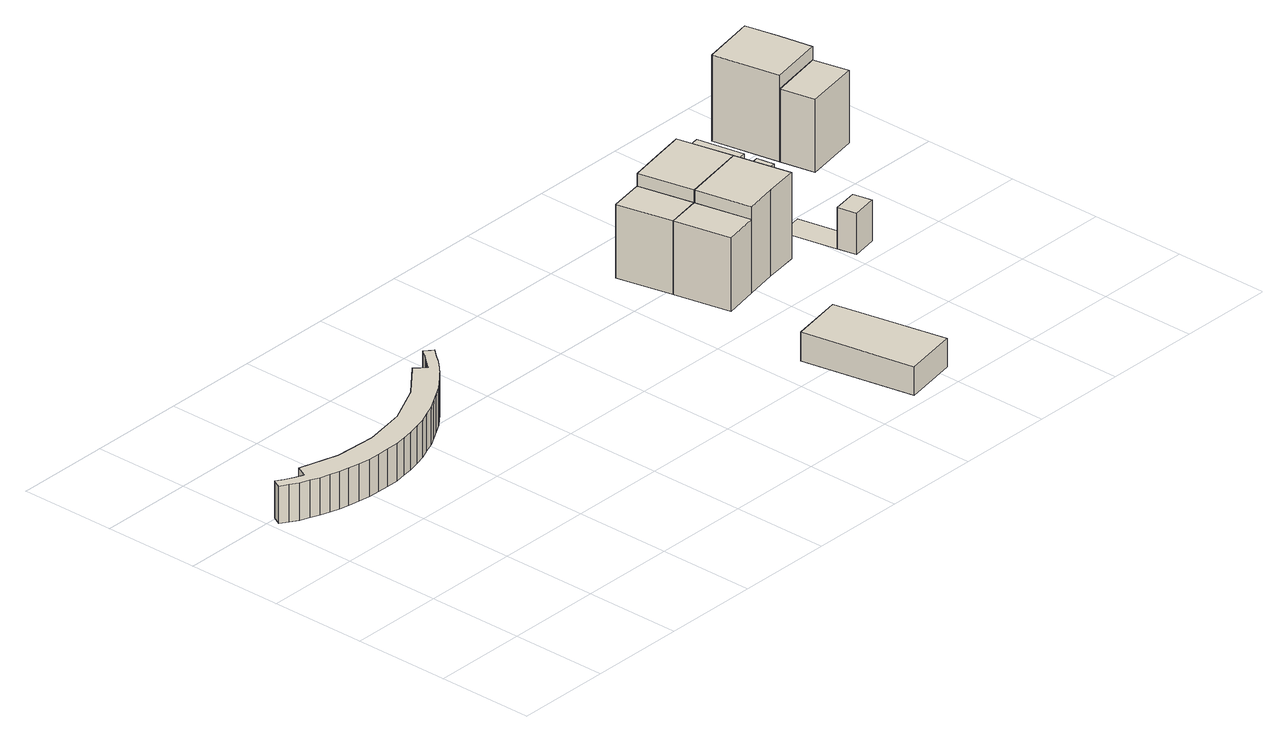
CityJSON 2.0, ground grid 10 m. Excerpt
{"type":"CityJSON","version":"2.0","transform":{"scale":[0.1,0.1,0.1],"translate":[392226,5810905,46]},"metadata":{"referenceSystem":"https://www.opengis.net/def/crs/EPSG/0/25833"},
"CityObjects":{
"building1":{"type":"Building","attributes":{"Gemeindeschluessel":"11000008","BezugspunktDach":"2200","function":"51009_1610","measuredHeight":3.93,"storeysAboveGround":0},"address":[{"country":"Germany","locality":"Berlin"}],"geometry":[{"type":"Solid","lod":"1","boundaries":[[[[0,1,2,3,4,5,6,7,8,9,10,11,12,13,14,15,16,17,18,19,20,21,22,23,24,25,26,27,28,29,30,31,32,33,34,35,36,37,38,39,40,41,42]],[[43,44,45,46,47,48,49,50,51,52,53,54,55,56,57,58,59,60,61,62,63,64,65,66,67,68,69,70,71,72,73,74,75,76,77,78,79,80,81,82,83,84,85]],[[43,85,42,41]],[[44,43,41,40]],[[45,44,40,39]],[[46,45,39,38]],[[47,46,38,37]],[[48,47,37,36]],[[49,48,36,35]],[[50,49,35,34]],[[51,50,34,33]],[[52,51,33,32]],[[53,52,32,31]],[[54,53,31,30]],[[55,54,30,29]],[[56,55,29,28]],[[57,56,28,27]],[[58,57,27,26]],[[59,58,26,25]],[[60,59,25,24]],[[61,60,24,23]],[[62,61,23,22]],[[63,62,22,21]],[[64,63,21,20]],[[65,64,20,19]],[[66,65,19,18]],[[67,66,18,17]],[[68,67,17,16]],[[69,68,16,15]],[[70,69,15,14]],[[71,70,14,13]],[[72,71,13,12]],[[73,72,12,11]],[[74,73,11,10]],[[75,74,10,9]],[[76,75,9,8]],[[77,76,8,7]],[[78,77,7,6]],[[79,78,6,5]],[[80,79,5,4]],[[81,80,4,3]],[[82,81,3,2]],[[83,82,2,1]],[[84,83,1,0]],[[85,84,0,42]]]]}]},
"building2":{"type":"Building","attributes":{"Gemeindeschluessel":"11000008","BezugspunktDach":"2200","function":"31001_2460","measuredHeight":2.98,"storeysAboveGround":1},"address":[{"country":"Germany","locality":"Berlin","thoroughfareNumber":"137 (4)","thoroughfareName":"Mohriner Allee"}],"geometry":[{"type":"Solid","lod":"1","boundaries":[[[[86,87,88,89]],[[90,91,92,93]],[[90,93,89,88]],[[91,90,88,87]],[[92,91,87,86]],[[93,92,86,89]]]]}]},
"building3":{"type":"Building","attributes":{"Gemeindeschluessel":"11000008","function":"31001_1010"},"address":[{"country":"Germany","locality":"Berlin","thoroughfareNumber":"61","thoroughfareName":"An der Neumark"}],"children":["building3-1","building3-2"]},
"building3-1":{"type":"BuildingPart","attributes":{"BezugspunktDach":"2200","measuredHeight":10.4,"storeysAboveGround":3},"parents":["building3"],"geometry":[{"type":"MultiSurface","lod":"1","boundaries":[[[94,95,96,97,98,99]],[[100,101,102,103,104,105]],[[100,105,99,98]],[[101,100,98,97]],[[102,101,97,96]],[[103,102,96,95]],[[104,103,95,94]],[[106,107,94,99]],[[104,107,106,105]]]}]},
"building3-2":{"type":"BuildingPart","attributes":{"BezugspunktDach":"2200","measuredHeight":7.65,"storeysAboveGround":3},"parents":["building3"],"geometry":[{"type":"Solid","lod":"1","boundaries":[[[[108,107,106,109]],[[105,104,110,111]],[[105,111,109,106]],[[105,106,105,104]],[[110,104,107,108]],[[111,110,108,109]],[[104,105,106,107]]]]}]},
"building4":{"type":"Building","attributes":{"Gemeindeschluessel":"11000008","function":"31001_1010"},"address":[{"country":"Germany","locality":"Berlin","thoroughfareNumber":"63","thoroughfareName":"An der Neumark"}],"children":["building4-1","building4-2"]},
"building4-1":{"type":"BuildingPart","attributes":{"BezugspunktDach":"2200","measuredHeight":10.41,"storeysAboveGround":3},"parents":["building4"],"geometry":[{"type":"MultiSurface","lod":"1","boundaries":[[[99,97,112,113,114]],[[115,116,101,105,117]],[[115,117,114,113]],[[116,115,113,112]],[[101,116,112,97]],[[105,101,97,99]],[[117,118,106,99,114]],[[105,106,118,117]]]}]},
"building4-2":{"type":"BuildingPart","attributes":{"BezugspunktDach":"2200","measuredHeight":7.65,"storeysAboveGround":3},"parents":["building4"],"geometry":[{"type":"MultiSurface","lod":"1","boundaries":[[[109,106,118,119]],[[117,105,111,120]],[[117,120,119,118]],[[105,117,121,117,105,106]],[[111,105,106,109]],[[120,111,109,119]],[[118,106,105,117,121]]]}]},
"building5":{"type":"Building","attributes":{"Gemeindeschluessel":"11000008","BezugspunktDach":"2200","function":"31001_2723","measuredHeight":4.29,"storeysAboveGround":1},"address":[{"country":"Germany","locality":"Berlin","thoroughfareNumber":"61 (1)","thoroughfareName":"An der Neumark"}],"geometry":[{"type":"Solid","lod":"1","boundaries":[[[[122,123,124,125]],[[126,127,128,129]],[[126,129,125,124]],[[127,126,124,123]],[[128,127,123,122]],[[129,128,122,125]]]]}]},
"building6":{"type":"Building","attributes":{"Gemeindeschluessel":"11000008","BezugspunktDach":"2200","function":"51009_1611","measuredHeight":0.051,"storeysAboveGround":0},"address":[{"country":"Germany","locality":"Berlin"}],"geometry":[{"type":"MultiSurface","lod":"1","boundaries":[[[129,126,130,131]]]}]},
"building7":{"type":"Building","attributes":{"Gemeindeschluessel":"11000008","BezugspunktDach":"2200","function":"31001_2723","measuredHeight":3,"storeysAboveGround":1},"address":[{"country":"Germany","locality":"Berlin","thoroughfareNumber":"59 (1)","thoroughfareName":"An der Neumark"}],"geometry":[{"type":"Solid","lod":"1","boundaries":[[[[132,133,134,135]],[[136,137,138,139]],[[136,139,135,134]],[[137,136,134,133]],[[138,137,133,132]],[[139,138,132,135]]]]}]},
"building8":{"type":"Building","attributes":{"Gemeindeschluessel":"11000008","BezugspunktDach":"2200","function":"51009_1611","measuredHeight":3,"storeysAboveGround":0},"address":[{"country":"Germany","locality":"Berlin"}],"geometry":[{"type":"Solid","lod":"1","boundaries":[[[[140,141,142,143]],[[144,145,146,147]],[[144,147,143,142]],[[145,144,142,141]],[[146,145,141,140]],[[147,146,140,143]]]]}]},
"building9":{"type":"Building","attributes":{"Gemeindeschluessel":"11000008","function":"31001_1010"},"address":[{"country":"Germany","locality":"Berlin","thoroughfareNumber":"59","thoroughfareName":"An der Neumark"}],"children":["building9-1","building9-2"]},
"building9-1":{"type":"BuildingPart","attributes":{"BezugspunktDach":"2200","measuredHeight":10.44,"storeysAboveGround":3},"parents":["building9"],"geometry":[{"type":"Solid","lod":"1","boundaries":[[[[148,149,150,151,152]],[[153,154,155,156,157]],[[153,157,152,151]],[[154,153,151,150]],[[155,154,150,149]],[[156,155,149,148],[155,156,158,159]],[[157,156,148,152]],[[158,156,155,159]]]]}]},
"building9-2":{"type":"BuildingPart","attributes":{"BezugspunktDach":"2200","measuredHeight":7.51,"storeysAboveGround":3},"parents":["building9"],"geometry":[{"type":"MultiSurface","lod":"1","boundaries":[[[160,161,159,158]],[[155,162,163,156]],[[162,155,159,161]],[[163,162,161,160]],[[156,163,160,158]],[[155,156,158,159,164]]]}]}
},
"vertices":[
[17,287,46],[25,282,46],[35,278,46],[44,274,46],[54,271,46],[64,268,46],[74,266,46],[86,264,46],[98,262,46],[110,262,46],[122,262,46],[135,262,46],[147,264,46],[158,266,46],[170,269,46],[181,272,46],[192,277,46],[203,281,46],[213,287,46],[223,293,46],[233,299,46],[240,304,46],[247,310,46],[254,316,46],[260,322,46],[268,330,46],[274,338,46],[281,346,46],[273,353,46],[267,345,46],[260,337,46],[254,330,46],[244,340,46],[211,313,46],[171,294,46],[128,286,46],[85,288,46],[44,300,46],[38,288,46],[29,292,46],[21,296,46],[13,301,46],[8,292,46],[13,301,7],[21,296,7],[29,292,7],[38,288,7],[44,300,7],[85,288,7],[128,286,7],[171,294,7],[211,313,7],[244,340,7],[254,330,7],[260,337,7],[267,345,7],[273,353,7],[281,346,7],[274,338,7],[268,330,7],[260,322,7],[254,316,7],[247,310,7],[240,304,7],[233,299,7],[223,293,7],[213,287,7],[203,281,7],[192,277,7],[181,272,7],[170,269,7],[158,266,7],[147,264,7],[135,262,7],[122,262,7],[110,262,7],[98,262,7],[86,264,7],[74,266,7],[64,268,7],[54,271,7],[44,274,7],[35,278,7],[25,282,7],[17,287,7],[8,292,7],
[542,1,48],[599,12,48],[576,129,48],[520,118,48],[576,129,18],[599,12,18],[542,1,18],[520,118,18],
[587,236,103],[621,243,103],[656,249,103],[644,308,103],[609,301,103],[575,294,103],[609,301,13],[644,308,13],[656,249,13],[621,243,13],[587,236,13],[575,294,13],[575,294,90],[587,236,90],
[550,228,90],[538,287,90],[550,228,13],[538,287,13],
[632,366,103],[597,359,103],[563,352,103],[597,359,13],[632,366,13],[563,352,13],[563,352,90],
[526,345,90],[526,345,13],[563,352,32],
[699,209,57],[726,214,57],[722,234,57],[695,229,57],[722,234,14],[726,214,14],[699,209,14],[695,229,14],
[711,290,14],[684,285,14],
[705,333,43],[733,338,43],[730,356,43],[702,351,43],[730,356,13],[733,338,13],[705,333,13],[702,351,13],
[704,366,42],[730,371,42],[721,420,42],[695,415,42],[721,420,12],[730,371,12],[704,366,12],[695,415,12],
[776,369,104],[834,381,104],[828,416,104],[821,451,104],[763,439,104],[821,451,14],[828,416,14],[834,381,14],[776,369,14],[763,439,14],[776,369,90],[834,381,90],
[783,333,90],[842,344,90],[842,344,14],[783,333,14],[834,381,74]
]}
